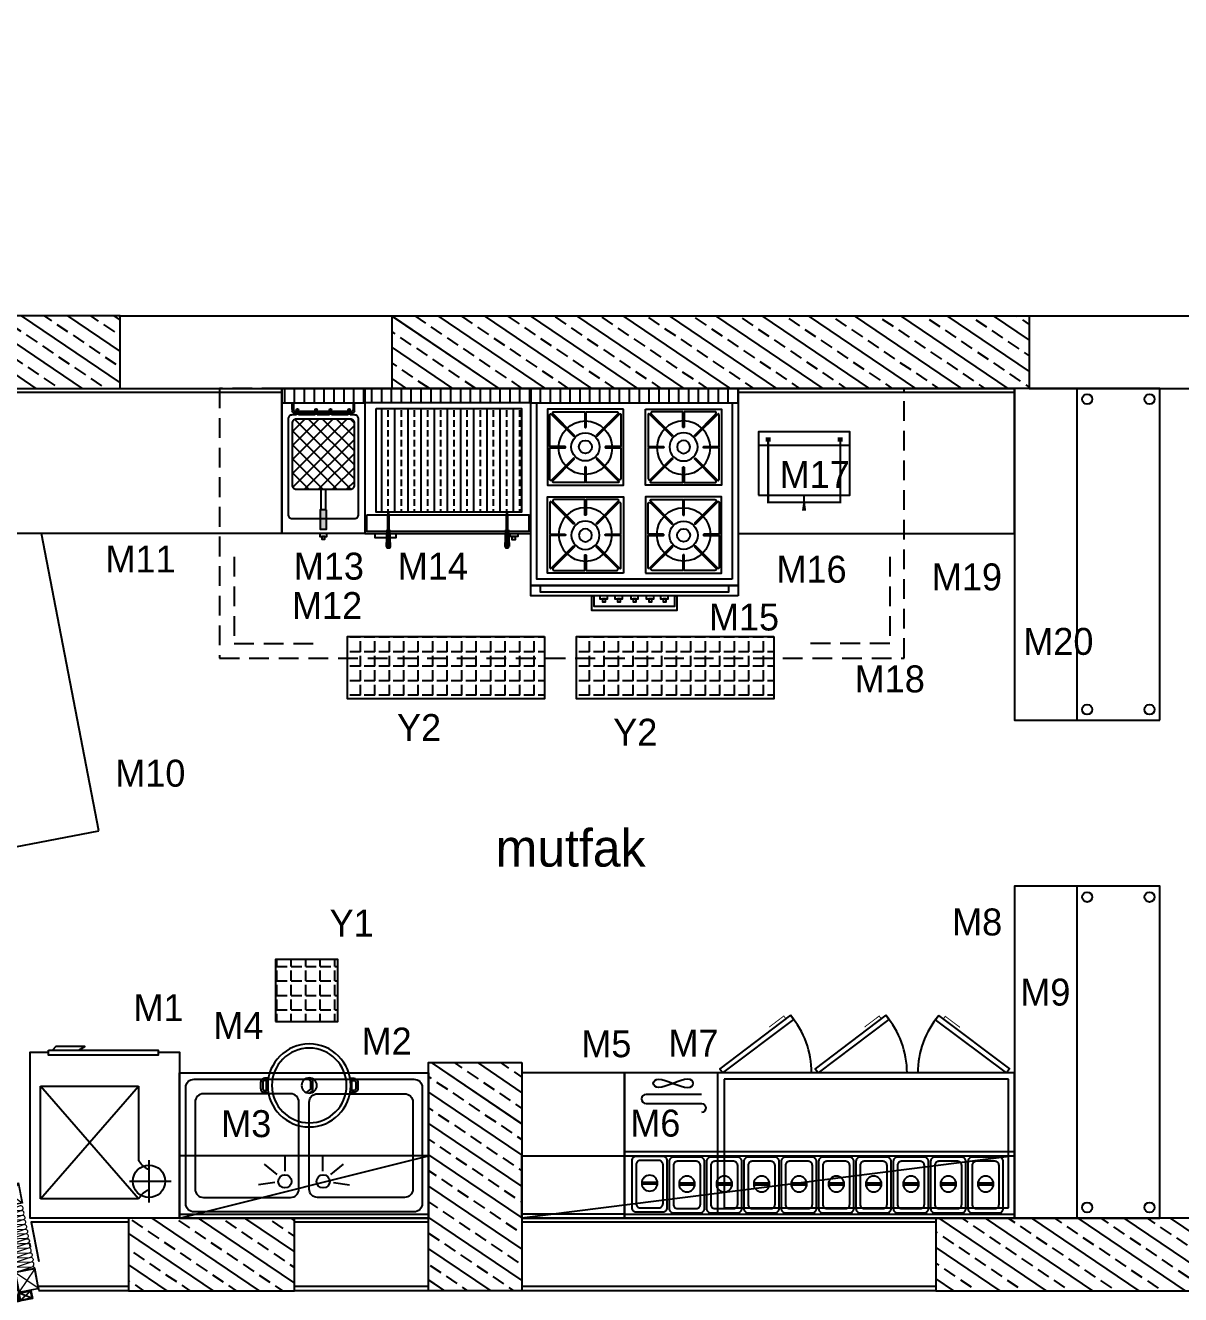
# Model space of a CAD drawing. Header units: centimetres. Extents: x 4942 to 11683, y -41622 to -36787.
# Drawn here: x 5982 to 6538, y -39394 to -38782 of the extents above; entities that cross this region are included whole.
import ezdxf

# ---------------------------------------------------------------- set-up
doc = ezdxf.new("R2010")
doc.units = ezdxf.units.CM
doc.header["$LTSCALE"] = 0.75
doc.header["$MEASUREMENT"] = 0
doc.linetypes.add('Dashed', pattern=[564.444447, 282.222223, -282.222223])
doc.linetypes.add('HIDDENX2', pattern=[19.05, 12.7, -6.35])
for name, color, linetype in [('CIHAZ', 2, 'Continuous'), ('EKİPMAN', 1, 'Continuous'), ('MERMER1', 25, 'Continuous'), ('MERMER2', 29, 'Continuous'), ('NP_B_Cephe_22$0$$0$$0$SY', 3, 'Continuous'), ('S2000-002 Çizgi', 7, 'Continuous'), ('V-0_Elevation_000', 200, 'Continuous'), ('V-0_Hatch_Concrete', 252, 'Continuous'), ('V-2_Column', 160, 'Continuous'), ('V-2_Steel_Structure', 201, 'Continuous'), ('V-2_Wall', 4, 'Continuous'), ('V-4_Plaster', 223, 'Continuous'), ('V-4_Profile_Steel', 82, 'Continuous')]:
    doc.layers.add(name, color=color, linetype=linetype)
doc.layers.add('V-0_Hatch', color=7, linetype='Continuous', true_color=0x330000)
doc.layers.add('ZZ-TASYUNU', color=34, linetype='Continuous', lineweight=5)
doc.styles.add('TAKSİM', font='GOTHIC.TTF', dxfattribs={"height": 20})
pattern_1 = [(325.927958, (24750.571, 43015.336), (7.0029358, 10.3541726), []), (325.927958, (24752.247, 43006.657), (7.0029358, 10.3541726), [6.25, -3.125])]
pattern_2 = [(45, (-12595.12674, 917.19925), (-0.0883883476, 0.0883883476), [])]

# ---------------------------------------------------------------- blocks, each defined once
blk = doc.blocks.new('A$C17750568')
at = {"layer": 'V-0_Hatch', "transparency": 33554554}
h = blk.add_hatch(dxfattribs=at)
h.set_pattern_fill('ANSI31', color=256)
h.set_pattern_definition(pattern_2)
h.paths.add_polyline_path([(13, 40.6), (0, 40.6), (-13, 40.6), (-13, 43.6), (-11, 43.6), (0, 43.6), (13, 43.6)])
at = {"layer": 'V-0_Hatch_Concrete'}
h = blk.add_hatch(dxfattribs=at)
h.set_pattern_fill('ANSI31', color=256)
h.set_pattern_definition(pattern_2)
h.paths.add_polyline_path([(-27, 13.56), (-29, 13.56), (-30, 13.56), (-30, 57.6), (-29, 57.6), (-28.93, 57.53), (-27, 55.6)])
h = blk.add_hatch(dxfattribs=at)
h.set_pattern_fill('ANSI31', color=256)
h.set_pattern_definition(pattern_2)
h.paths.add_polyline_path([(-13, 55.6), (-26.99, 55.6), (-28.93, 57.53), (-29, 57.6), (-29, 58.6), (-11, 58.6), (-11, 57.6)])
h = blk.add_hatch(dxfattribs=at)
h.set_pattern_fill('ANSI31', color=256)
h.set_pattern_definition(pattern_2)
h.paths.add_polyline_path([(-10, 44.6), (-11, 44.6), (-11, 43.6), (-13, 43.6), (-13, 55.6), (-11, 57.6), (-10, 57.6)])
h = blk.add_hatch(dxfattribs=at)
h.set_pattern_fill('ANSI31', color=256)
h.set_pattern_definition(pattern_2)
h.paths.add_polyline_path([(13, 43.6), (11, 43.6), (11, 44.6), (10, 44.6), (10, 57.6), (11, 57.6), (13, 55.6)])
h = blk.add_hatch(dxfattribs=at)
h.set_pattern_fill('ANSI31', color=256)
h.set_pattern_definition(pattern_2)
h.paths.add_polyline_path([(26.99, 55.6), (13, 55.6), (11, 57.6), (11, 58.6), (29, 58.6), (29, 57.6)])
h = blk.add_hatch(dxfattribs=at)
h.set_pattern_fill('ANSI31', color=256)
h.set_pattern_definition(pattern_2)
h.paths.add_polyline_path([(30, 13.56), (26.99, 13.56), (26.99, 55.6), (29, 57.6), (30, 57.6)])
at = {"layer": 'MERMER1', "elevation": -0.05}
for points in [[(-30, 13.56), (-29, 13.56), (-29, 13.56), (-27, 13.56), (-27, 55.6), (-29, 57.6), (-30, 57.6)], [(-11, 57.6), (-13, 55.6), (-26.99, 55.6), (-29, 57.6), (-29, 58.6), (-11, 58.6)], [(-10, 44.6), (-11, 44.6), (-11, 43.6), (-13, 43.6), (-13, 55.6), (-11, 57.6), (-10, 57.6)], [(13, 43.6), (11, 43.6), (11, 44.6), (10, 44.6), (10, 57.6), (11, 57.6), (13, 55.6)], [(26.99, 55.6), (13, 55.6), (11, 57.6), (11, 58.6), (29, 58.6), (29, 57.6)], [(30, 13.56), (26.99, 13.56), (26.99, 55.6), (29, 57.6), (30, 57.6)]]:
    blk.add_lwpolyline(points, close=True, dxfattribs=at)
at = {"layer": 'MERMER2', "elevation": -0.05}
blk.add_lwpolyline([(13, 40.6), (0, 40.6), (-13, 40.6), (-13, 43.6), (-11, 43.6), (0, 43.6), (13, 43.6)], close=True, dxfattribs=at)
at = {"layer": 'NP_B_Cephe_22$0$$0$$0$SY'}
for p, q in [((-30, 7.56, -0.05), (-26.2, 13.36, -0.05)), ((-26.2, 7.76, -0.05), (-29.8, 13.36, -0.05)), ((-26, 13.56, -0.05), (-26, 13.56, -0.05)), ((25.92, 13.56, -0.05), (25.92, 13.56, -0.05)), ((30, 7.56, -0.05), (26.2, 13.36, -0.05)), ((26.2, 7.76, -0.05), (29.8, 13.36, -0.05)), ((-26, 7.56, -0.07), (-26, 7.56, -0.05)), ((25.92, 7.56, -0.07), (25.92, 7.56, -0.05))]:
    blk.add_line(p, q, dxfattribs=at)
at = {"layer": 'NP_B_Cephe_22$0$$0$$0$SY', "elevation": -0.05}
for points in [[(-30, 7.56), (-30, 13.56), (-26, 13.56), (-26, 7.56), (-30, 7.56)], [(30, 7.56), (30, 13.56), (26, 13.56), (26, 7.56), (30, 7.56)]]:
    blk.add_lwpolyline(points, dxfattribs=at)
at = {"layer": 'NP_B_Cephe_22$0$$0$$0$SY', "elevation": -0.12}
for points in [[(-29.8, 7.76), (-29.8, 13.36), (-26.2, 13.36), (-26.2, 7.76)], [(29.8, 7.76), (29.8, 13.36), (26.2, 13.36), (26.2, 7.76)]]:
    blk.add_lwpolyline(points, close=True, dxfattribs=at)
at = {"layer": 'V-0_Elevation_000', "elevation": -0.05}
for points in [[(-20.99, 38.61), (-24.99, 38.61), (-24.99, 49.6), (-20.99, 49.6)], [(20.99, 38.61), (24.99, 38.61), (24.99, 49.6), (20.99, 49.6)], [(-20.99, 17.56), (-24.99, 17.56), (-24.99, 34.61), (-20.99, 34.61)], [(20.99, 17.56), (24.99, 17.56), (24.99, 34.61), (20.99, 34.61)], [(20.99, 13.76), (20.99, 13.56), (-20.99, 13.56), (-20.99, 13.76)]]:
    blk.add_lwpolyline(points, close=True, dxfattribs=at)
for points in [[(-19, 53.6), (-21, 53.6)], [(-19, 49.6), (-21, 49.6)], [(-19, 49.6), (-19, 38.6)], [(-15, 49.6), (-15, 38.6)], [(15, 49.6), (15, 38.6)], [(19, 53.6), (21, 53.6)], [(19, 49.6), (21, 49.6)], [(19, 49.6), (19, 38.6)], [(0, 38.61), (-20.99, 38.61), (-20.99, 34.61), (0, 34.61)], [(0, 38.61), (20.99, 38.61), (20.99, 34.61), (0, 34.61)]]:
    blk.add_lwpolyline(points, dxfattribs=at)
at = {"layer": 'V-2_Steel_Structure', "linetype": 'Continuous', "lineweight": 0}
for p, q in [((-25.67, 3.89, -0.05), (-16.33, 13.22, -0.05)), ((-16.33, 3.89, -0.05), (-25.67, 13.22, -0.05)), ((25.59, 3.89, -0.05), (16.26, 13.22, -0.05)), ((16.26, 3.89, -0.05), (25.59, 13.22, -0.05))]:
    blk.add_line(p, q, dxfattribs=at)
at = {"layer": 'V-2_Steel_Structure', "linetype": 'Continuous', "lineweight": 0, "elevation": -0.05}
for points in [[(-26, 3.56), (-16, 3.56), (-16, 13.56), (-26, 13.56), (-26, 3.56)], [(25.92, 3.56), (15.92, 3.56), (15.92, 13.56), (25.92, 13.56), (25.92, 3.56)]]:
    blk.add_lwpolyline(points, dxfattribs=at)
for points in [[(-25.67, 3.89), (-16.33, 3.89), (-16.33, 13.22), (-25.67, 13.22)], [(25.59, 3.89), (16.26, 3.89), (16.26, 13.22), (25.59, 13.22)]]:
    blk.add_lwpolyline(points, close=True, dxfattribs=at)
at = {"layer": 'V-4_Profile_Steel', "elevation": -0.05}
for points in [[(-20.99, 53.6), (-20.99, 49.6), (-24.99, 49.6), (-24.99, 53.6), (-20.99, 53.6)], [(-15, 53.6), (-15, 49.6), (-19, 49.6), (-19, 53.6), (-15, 53.6)], [(15, 53.6), (15, 49.6), (19, 49.6), (19, 53.6), (15, 53.6)], [(20.99, 53.6), (20.99, 49.6), (24.99, 49.6), (24.99, 53.6), (20.99, 53.6)], [(-20.99, 38.61), (-20.99, 34.61), (-24.99, 34.61), (-24.99, 38.61), (-20.99, 38.61)], [(20.99, 38.61), (20.99, 34.61), (24.99, 34.61), (24.99, 38.61), (20.99, 38.61)], [(-20.99, 17.56), (-20.99, 13.56), (-24.99, 13.56), (-24.99, 17.56), (-20.99, 17.56)], [(20.99, 17.56), (20.99, 13.56), (24.99, 13.56), (24.99, 17.56), (20.99, 17.56)]]:
    blk.add_lwpolyline(points, dxfattribs=at)
for points in [[(-21.19, 53.4), (-21.19, 49.8), (-24.79, 49.8), (-24.79, 53.4)], [(-15.2, 53.4), (-15.2, 49.8), (-18.8, 49.8), (-18.8, 53.4)], [(15.2, 53.4), (15.2, 49.8), (18.8, 49.8), (18.8, 53.4)], [(21.19, 53.4), (21.19, 49.8), (24.79, 49.8), (24.79, 53.4)], [(-21.19, 38.41), (-21.19, 34.81), (-24.79, 34.81), (-24.79, 38.41)], [(21.19, 38.41), (21.19, 34.81), (24.79, 34.81), (24.79, 38.41)], [(-21.19, 17.36), (-21.19, 13.76), (-24.79, 13.76), (-24.79, 17.36)], [(21.19, 17.36), (21.19, 13.76), (24.79, 13.76), (24.79, 17.36)]]:
    blk.add_lwpolyline(points, close=True, dxfattribs=at)
at = {"layer": 'ZZ-TASYUNU', "elevation": -0.05}
for points in [[(2.29, 12.41), (1.1, 4.86), (1.04, 4.49), (0.9, 4.19), (0.63, 3.93), (0.31, 3.76), (-0.05, 3.71), (-0.4, 3.76), (-0.72, 3.93), (-0.97, 4.18), (-1.14, 4.5), (-1.18, 4.86), (-2.28, 12.41), (-2.33, 12.76), (-2.49, 13.08), (-2.75, 13.34), (-3.06, 13.5), (-3.42, 13.56), (-3.77, 13.5), (-4.1, 13.34), (-4.36, 13.07), (-4.51, 12.78), (-4.57, 12.41), (-5.75, 4.86), (-5.8, 4.5), (-5.96, 4.18), (-6.22, 3.93), (-6.53, 3.76), (-6.89, 3.71), (-7.24, 3.76), (-7.57, 3.93), (-7.83, 4.19), (-7.98, 4.49), (-8.04, 4.86), (-9.14, 12.41), (-9.2, 12.78), (-9.35, 13.07), (-9.61, 13.34), (-9.94, 13.5), (-10.29, 13.56), (-10.65, 13.5), (-10.96, 13.34), (-11.22, 13.08), (-11.38, 12.76), (-11.43, 12.41), (-12.61, 4.86), (-12.66, 4.5), (-12.82, 4.17), (-13.07, 3.92), (-13.39, 3.75), (-13.74, 3.7), (-14.1, 3.75), (-14.43, 3.92), (-14.69, 4.18), (-14.84, 4.48), (-14.9, 4.86), (-13.71, 12.41), (-13.65, 12.78), (-13.5, 13.07), (-13.24, 13.34), (-12.92, 13.5), (-12.56, 13.56), (-12.21, 13.5), (-11.89, 13.34), (-11.64, 13.08), (-11.47, 12.76), (-11.43, 12.41), (-10.32, 4.86), (-10.28, 4.5), (-10.11, 4.18), (-9.86, 3.93), (-9.55, 3.76), (-9.19, 3.71), (-8.84, 3.76), (-8.51, 3.93), (-8.25, 4.19), (-8.1, 4.49), (-8.04, 4.86), (-6.86, 12.41), (-6.81, 12.76), (-6.65, 13.08), (-6.39, 13.34), (-6.08, 13.5), (-5.72, 13.56), (-5.37, 13.5), (-5.04, 13.34), (-4.78, 13.07), (-4.63, 12.78), (-4.57, 12.41), (-3.47, 4.86), (-3.41, 4.49), (-3.26, 4.19), (-3, 3.93), (-2.67, 3.76), (-2.31, 3.71), (-1.96, 3.76), (-1.65, 3.93), (-1.39, 4.18), (-1.23, 4.5), (-1.18, 4.86), (0, 12.41), (0.06, 12.78), (0.21, 13.07), (0.47, 13.34), (0.8, 13.5), (1.15, 13.56), (1.51, 13.5), (1.82, 13.34), (2.08, 13.08), (2.24, 12.76), (2.29, 12.41), (3.39, 4.86), (3.33, 4.48), (3.18, 4.18), (2.92, 3.92), (2.59, 3.75), (2.24, 3.7), (1.88, 3.75), (1.57, 3.92), (1.31, 4.17), (1.15, 4.5), (1.1, 4.86), (0, 12.41), (-0.06, 12.78), (-0.21, 13.07), (-0.47, 13.34), (-0.8, 13.5), (-1.15, 13.56), (-1.5, 13.5), (-1.82, 13.34), (-2.07, 13.08), (-2.24, 12.76), (-2.28, 12.41), (-3.47, 4.86), (-3.53, 4.49), (-3.68, 4.19), (-3.94, 3.93), (-4.26, 3.76), (-4.62, 3.71), (-4.97, 3.76), (-5.29, 3.93), (-5.54, 4.18), (-5.71, 4.5), (-5.75, 4.86), (-6.86, 12.41), (-6.9, 12.76), (-7.07, 13.08), (-7.32, 13.34), (-7.64, 13.5), (-7.99, 13.56), (-8.35, 13.5), (-8.67, 13.34), (-8.93, 13.07), (-9.08, 12.78), (-9.14, 12.41), (-10.32, 4.86), (-10.37, 4.5), (-10.53, 4.18), (-10.79, 3.93), (-11.1, 3.76), (-11.46, 3.71), (-11.81, 3.76), (-12.14, 3.93), (-12.4, 4.19), (-12.55, 4.49), (-12.61, 4.86), (-13.71, 12.41), (-13.76, 12.76), (-13.92, 13.08), (-14.18, 13.34), (-14.49, 13.5), (-14.85, 13.56), (-15.2, 13.5), (-15.53, 13.34), (-15.79, 13.07), (-15.94, 12.78), (-16, 12.41)], [(15.92, 11.87), (14.9, 4.86), (14.85, 4.5), (14.69, 4.18), (14.44, 3.93), (14.12, 3.76), (13.77, 3.71), (13.41, 3.76), (13.08, 3.93), (12.82, 4.19), (12.67, 4.49), (12.61, 4.86), (11.43, 12.41), (11.38, 12.76), (11.22, 13.08), (10.97, 13.34), (10.65, 13.5), (10.3, 13.56), (9.94, 13.5), (9.61, 13.34), (9.35, 13.07), (9.2, 12.78), (9.14, 12.41), (8.04, 4.86), (7.98, 4.49), (7.83, 4.19), (7.57, 3.93), (7.24, 3.76), (6.89, 3.71), (6.54, 3.76), (6.22, 3.93), (5.97, 4.18), (5.8, 4.5), (5.76, 4.86), (4.57, 12.41), (4.51, 12.78), (4.36, 13.07), (4.1, 13.34), (3.78, 13.5), (3.42, 13.56), (3.07, 13.5), (2.75, 13.34), (2.5, 13.08), (2.33, 12.76), (2.29, 12.41), (1.18, 4.86), (1.24, 4.48), (1.39, 4.18), (1.66, 3.92), (1.98, 3.75), (2.34, 3.7), (2.69, 3.75), (3.01, 3.92), (3.26, 4.17), (3.42, 4.5), (3.47, 4.86), (4.57, 12.41), (4.63, 12.78), (4.78, 13.07), (5.04, 13.34), (5.37, 13.5), (5.73, 13.56), (6.08, 13.5), (6.4, 13.34), (6.65, 13.08), (6.81, 12.76), (6.86, 12.41), (8.04, 4.86), (8.1, 4.49), (8.25, 4.19), (8.51, 3.93), (8.84, 3.76), (9.19, 3.71), (9.55, 3.76), (9.86, 3.93), (10.12, 4.18), (10.28, 4.5), (10.33, 4.86), (11.43, 12.41), (11.48, 12.76), (11.64, 13.08), (11.89, 13.34), (12.21, 13.5), (12.56, 13.56), (12.92, 13.5), (13.24, 13.34), (13.51, 13.07), (13.65, 12.78), (13.72, 12.41), (14.9, 4.86), (14.94, 4.5), (15.11, 4.18), (15.36, 3.93), (15.68, 3.76), (15.92, 3.72)], [(2.29, 12.41), (3.47, 4.86), (3.53, 4.49), (3.68, 4.19), (3.94, 3.93), (4.27, 3.76), (4.62, 3.71), (4.98, 3.76), (5.29, 3.93), (5.55, 4.18), (5.71, 4.5), (5.76, 4.86), (6.86, 12.41), (6.9, 12.76), (7.07, 13.08), (7.32, 13.34), (7.64, 13.5), (7.99, 13.56), (8.35, 13.5), (8.67, 13.34), (8.94, 13.07), (9.08, 12.78), (9.14, 12.41), (10.33, 4.86), (10.37, 4.5), (10.54, 4.18), (10.79, 3.93), (11.11, 3.76), (11.46, 3.71), (11.82, 3.76), (12.14, 3.93), (12.4, 4.19), (12.55, 4.49), (12.61, 4.86), (13.72, 12.41), (13.78, 12.78), (13.92, 13.07), (14.19, 13.34), (14.51, 13.5), (14.87, 13.56), (15.22, 13.5), (15.54, 13.34), (15.79, 13.08), (15.92, 12.82)]]:
    blk.add_lwpolyline(points, dxfattribs=at)
blk = doc.blocks.new('A$C01E77913')
at = {"layer": 'EKİPMAN'}
for points in [[(2, 26.8), (15, 26.8, -0.414214), (17, 24.8), (17, 2, -0.414214), (15, 0), (2, 0, -0.414214), (0, 2), (0, 24.8, -0.414214)], [(4, 24.8), (13, 24.8, -0.414214), (15, 22.8), (15, 4, -0.414214), (13, 2), (4, 2, -0.414214), (2, 4), (2, 22.8, -0.414214)]]:
    blk.add_lwpolyline(points, format="xyb", close=True, dxfattribs=at)
blk.add_lwpolyline([(4.71, 14.27), (12.21, 14.27), (12.21, 13.52), (4.71, 13.52)], close=True, dxfattribs=at)
blk.add_circle((8.46, 13.87), 3.82, dxfattribs=at)
blk = doc.blocks.new('188-70-M')
at = {"layer": 'EKİPMAN'}
blk.add_line((47.58, -126.01), (47.58, 61.99), dxfattribs=at)
for points in [[(-20.42, -126.01), (49.58, -126.01), (49.58, 61.99), (-20.42, 61.99)], [(17.58, 61.99), (17.58, -126.02), (49.58, -126.02), (49.58, 61.99)], [(-48.08, 25.3), (-22.47, 59.53), (-20.42, 57.99), (-46.03, 23.76)], [(-48.23, -0.07), (-22.46, -34.18), (-20.42, -32.64), (-46.19, 1.48)], [(-48.23, -46.05), (-22.46, -80.16), (-20.42, -78.61), (-46.19, -44.5)], [(-17.39, -109.57), (-17.22, -108.11), (-16.77, -106.41), (-16.12, -104.55), (-15.39, -102.6), (-14.65, -100.65), (-14.01, -98.79), (-13.56, -97.09), (-13.39, -95.63), (-13.56, -94.48), (-14.01, -93.67), (-14.65, -93.18), (-15.39, -93.01), (-16.12, -93.18), (-16.77, -93.67), (-17.22, -94.48), (-17.39, -95.63), (-17.22, -97.09), (-16.77, -98.79), (-16.12, -100.65), (-15.39, -102.6), (-14.65, -104.55), (-14.01, -106.41), (-13.56, -108.11), (-13.39, -109.57), (-13.56, -110.72), (-14.01, -111.53), (-14.65, -112.02), (-15.39, -112.19), (-16.12, -112.02), (-16.77, -111.53), (-17.22, -110.72)]]:
    blk.add_lwpolyline(points, close=True, dxfattribs=at)
at = {"layer": 'EKİPMAN', "linetype": 'Dashed'}
blk.add_lwpolyline([(44.58, -78.01), (44.58, 58.99), (-17.42, 58.99), (-17.42, -78.01)], close=True, dxfattribs=at)
at = {"layer": 'EKİPMAN', "const_width": 0.428}
for points in [[(-46.4, 27.55), (-47.72, 28.54), (-43.49, 34.19), (-42.41, 35.64)], [(-46.54, -2.32), (-47.86, -3.31), (-43.6, -8.95), (-42.51, -10.39)], [(-46.54, -48.29), (-47.86, -49.29), (-43.6, -54.92), (-42.51, -56.37)]]:
    blk.add_lwpolyline(points, dxfattribs=at)
at = {"layer": 'EKİPMAN'}
blk.add_lwpolyline([(47.58, -81.01), (-20.42, -81.01)], dxfattribs=at)
for points in [[(-10.08, -89.01), (-10.08, -115.68, 1), (-5.74, -115.68)], [(-5.74, -115.68), (-5.74, -89.01, -1), (-1.39, -89.01)]]:
    blk.add_lwpolyline(points, format="xyb", dxfattribs=at)
for centre, start, end in [((-20.42, 57.99), 229.75503, 270), ((-20.42, -32.64), 90, 130.50921), ((-20.42, -78.61), 90, 130.50921)]:
    blk.add_arc(centre, 42.75, start, end, dxfattribs=at)
at = {"layer": 'EKİPMAN', "xscale": -1, "rotation": 90}
for p in [(46.98, 56.48), (46.98, 38.48), (46.98, 20.48), (46.98, 2.48), (46.98, -15.52), (46.98, -33.52), (46.98, -51.52), (46.98, -69.52), (46.98, -87.52), (46.59, -105.52)]:
    blk.add_blockref('A$C01E77913', p, dxfattribs=at)
blk = doc.blocks.new('A$C67BA2794')
at = {"layer": 'EKİPMAN'}
blk.add_lwpolyline([(0, 7.57), (44, 7.57), (44, 38.03), (0, 38.03)], close=True, dxfattribs=at)
blk.add_lwpolyline([(44, 31.48), (0, 31.48)], dxfattribs=at)
for points, const_width in [([(3.46, 34.35), (5.8, 34.35)], 2), ([(4.63, 34.03), (4.63, 4.11), (22, 4.11)], 1), ([(39.37, 34.03), (39.37, 4.11), (22, 4.11)], 1), ([(40.54, 34.35), (38.2, 34.35)], 2)]:
    blk.add_lwpolyline(points, dxfattribs=dict(at, const_width=const_width))
blk.add_lwpolyline([(21.94, 7.48, 1, 1, 0), (21.94, 3.72, 1, 2, 0), (21.94, 0, 2, 2, 0)], format="xyseb", dxfattribs=at)
blk = doc.blocks.new('A$C4D4133D8')
at = {"layer": 'EKİPMAN'}
blk.add_lwpolyline([(30.57, 30.57), (0, 30.57), (0, 0), (30.57, 0), (30.57, 30.57)], dxfattribs=at)
blk.add_lwpolyline([(15.02, 29.52), (15.02, 23.44, 0.414214), (15.23, 23.23), (15.34, 23.23, 0.414214), (15.55, 23.44), (15.55, 29.52), (27.88, 29.52, -0.668179), (28.26, 28.63), (19.76, 20.13, 0.810443), (20.19, 19.82), (28.98, 28.61, -0.668179), (29.52, 28.39), (29.52, 15.55), (23.44, 15.55, 0.414214), (23.23, 15.34), (23.23, 15.23, 0.414214), (23.44, 15.02), (29.52, 15.02), (29.52, 2.68, -0.668179), (28.63, 2.31), (20.13, 10.81, 0.810443), (19.82, 10.38), (28.61, 1.59, -0.668179), (28.39, 1.05), (15.55, 1.05), (15.55, 7.13, 0.414214), (15.34, 7.34), (15.23, 7.34, 0.414214), (15.02, 7.13), (15.02, 1.05), (2.68, 1.05, -0.668179), (2.31, 1.94), (10.81, 10.43, 0.810443), (10.38, 10.75), (1.59, 1.96, -0.668179), (1.05, 2.18), (1.05, 15.02), (7.13, 15.02, 0.414214), (7.34, 15.23), (7.34, 15.34, 0.414214), (7.13, 15.55), (1.05, 15.55), (1.05, 28.39, -0.668179), (1.59, 28.61), (10.38, 19.82, 0.810443), (10.81, 20.13), (2.31, 28.63, -0.668179), (2.68, 29.52)], format="xyb", close=True, dxfattribs=at)
for centre, radius in [((15.28, 15.06), 10.75), ((15.28, 15.4), 5.66), ((15.28, 15.4), 2.6)]:
    blk.add_circle(centre, radius, dxfattribs=at)
blk = doc.blocks.new('A$C2D3231F2')
at = {"layer": 'EKİPMAN'}
h = blk.add_hatch(dxfattribs=at)
h.set_pattern_fill('ANSI31', color=256, scale=1.5, angle=45, style=0)
h.set_pattern_definition([(90, (-2348.432, -5716.0087), (-4.7625, 9e-16), [])])
h.paths.add_polyline_path([(0, 107), (0, 100), (100, 100), (100, 107)])
for points in [[(0, 12), (100, 12), (100, 107), (0, 107)], [(100, 100), (0, 100), (0, 107), (100, 107)], [(3, 15), (97, 15), (97, 100), (3, 100)], [(0, 7), (100, 7), (100, 12), (0, 12)], [(4.49, 12), (95.51, 12), (95.51, 9), (4.49, 9)], [(33.82, 7), (37.46, 7), (37.46, 5.54), (33.82, 5.54)], [(40.67, 7), (44.31, 7), (44.31, 5.54), (40.67, 5.54)], [(48.18, 7), (51.82, 7), (51.82, 5.54), (48.18, 5.54)], [(55.82, 7), (59.46, 7), (59.46, 5.54), (55.82, 5.54)], [(63, 7), (66.64, 7), (66.64, 5.54), (63, 5.54)], [(34.79, 5.54), (36.24, 5.54), (36.24, 4.08), (34.79, 4.08)], [(41.64, 5.54), (43.09, 5.54), (43.09, 4.08), (41.64, 4.08)], [(49.14, 5.54), (50.6, 5.54), (50.6, 4.08), (49.14, 4.08)], [(56.78, 5.54), (58.24, 5.54), (58.24, 4.08), (56.78, 4.08)], [(63.96, 5.54), (65.42, 5.54), (65.42, 4.08), (63.96, 4.08)]]:
    blk.add_lwpolyline(points, close=True, dxfattribs=at)
blk.add_lwpolyline([(29.61, 7), (29.61, 0), (70.63, 0), (70.63, 7), (69.63, 7), (69.63, 2), (30.61, 2), (30.61, 7), (29.61, 7)], dxfattribs=at)
for p, xscale, yscale, zscale in [((8, 60.32), 1.199999999999988, 1.199999999999988, 1.199999999999988), ((92, 60.32), -1.199999999999988, 1.199999999999818, 1.199999999999999)]:
    blk.add_blockref('A$C4D4133D8', p, dxfattribs=dict(at, xscale=xscale, yscale=yscale, zscale=zscale))
at = {"layer": 'EKİPMAN', "rotation": 180}
for p, xscale, yscale, zscale in [((8, 54.68), -1.199999999999988, 1.199999999999818, 1.199999999999999), ((92, 54.68), 1.199999999999988, 1.199999999999988, 1.199999999999988)]:
    blk.add_blockref('A$C4D4133D8', p, dxfattribs=dict(at, xscale=xscale, yscale=yscale, zscale=zscale))
blk = doc.blocks.new('A$C3D043C48')
at = {"layer": 'EKİPMAN'}
h = blk.add_hatch(dxfattribs=at)
h.set_pattern_fill('ANSI31', color=256, scale=1.5, angle=45, style=0)
h.set_pattern_definition([(90, (-3458.603, -4993.7387), (-4.7625, 9e-16), [])])
h.paths.add_polyline_path([(0, 72.62), (0, 65.62), (40, 65.62), (40, 72.62)])
h = blk.add_hatch(color=256, dxfattribs=at)
h.paths.add_polyline_path([(35, 61.8), (35, 62.44), (35, 65.62), (34.36, 65.62), (34.36, 62.44, -0.414214), (33.36, 61.44), (33, 61.44), (33, 60.8), (34, 60.8, 0.414214)])
h.paths.add_polyline_path([(32, 61.44), (24, 61.44), (24, 60.8), (32, 60.8)])
h.paths.add_polyline_path([(23, 61.44), (17, 61.44), (17, 60.8), (23, 60.8)])
h.paths.add_polyline_path([(16, 61.44), (8, 61.44), (8, 60.8), (16, 60.8)])
h.paths.add_polyline_path([(5.64, 62.44), (5.64, 65.62), (5, 65.62), (5, 61.8, 0.414214), (6, 60.8), (6.64, 60.8), (7, 60.8), (7, 61.44), (6.64, 61.44, -0.414214)])
h = blk.add_hatch(dxfattribs=at)
h.set_pattern_fill('ANSI37', color=256, scale=1.5, style=0)
h.set_pattern_definition([(45, (-3527.4763, -4981.5224), (-3.367596, 3.367596), []), (135, (-3527.4763, -4981.5224), (-3.367596, -3.367596), [])])
h.paths.add_polyline_path([(35, 55.84, 0.414214), (33, 57.84), (7, 57.84, 0.414214), (5, 55.84), (5, 26.01, 0.414214), (7, 24.01), (33, 24.01, 0.414214), (35, 26.01)])
blk.add_hatch(color=256, dxfattribs=at).paths.add_polyline_path([(18.49, 14.01), (21.51, 14.01), (21.51, 4.84), (18.49, 4.84)])
for p, q in [((5, 65.62), (5.64, 65.62)), ((5, 61.8), (5, 65.62)), ((5.64, 65.62), (5.64, 62.44)), ((6.64, 61.44), (7, 61.44)), ((7, 59.84), (7, 62.32)), ((8, 59.84), (8, 62.32)), ((8, 61.44), (16, 61.44)), ((16, 59.84), (16, 62.32)), ((17, 59.84), (17, 62.32)), ((17, 61.44), (23, 61.44)), ((23, 59.84), (23, 62.32)), ((24, 59.84), (24, 62.32)), ((24, 61.44), (32, 61.44)), ((32, 59.84), (32, 62.32)), ((33, 59.84), (33, 62.32)), ((33, 61.44), (33.36, 61.44)), ((35, 65.62), (34.36, 65.62)), ((34.36, 65.62), (34.36, 62.44)), ((35, 62.44), (35, 65.62)), ((35, 62.44), (35, 61.8)), ((6.64, 60.8), (6, 60.8)), ((7, 60.8), (6.64, 60.8)), ((16, 60.8), (8, 60.8)), ((23, 60.8), (17, 60.8)), ((32, 60.8), (24, 60.8)), ((34, 60.8), (33, 60.8))]:
    blk.add_line(p, q, dxfattribs=at)
for points in [[(0, 2.62), (40, 2.62), (40, 72.62), (0, 72.62)], [(0, 72.62), (40, 72.62), (40, 65.62), (0, 65.62)], [(19, 24.01), (19, 14.01), (21, 14.01), (21, 24.01)], [(18.49, 14.01), (21.51, 14.01), (21.51, 4.84), (18.49, 4.84)], [(18.36, 2.62), (21.64, 2.62), (21.64, 1.31), (18.36, 1.31)], [(19.34, 1.31), (20.66, 1.31), (20.66, 0), (19.34, 0)]]:
    blk.add_lwpolyline(points, close=True, dxfattribs=at)
for points in [[(29, 9.84), (5, 9.84, -0.414214), (3, 11.84), (3, 57.84, -0.414214), (5, 59.84), (7, 59.84)], [(33, 59.84), (35, 59.84, -0.414214), (37, 57.84), (37, 11.84, -0.414214), (35, 9.84), (29, 9.84)]]:
    blk.add_lwpolyline(points, format="xyb", dxfattribs=at)
blk.add_lwpolyline([(7, 57.84), (33, 57.84, -0.414214), (35, 55.84), (35, 26.01, -0.414214), (33, 24.01), (7, 24.01, -0.414214), (5, 26.01), (5, 55.84, -0.414214)], format="xyb", close=True, dxfattribs=at)
for points in [[(8, 59.84), (16, 59.84)], [(17, 59.84), (23, 59.84)], [(24, 59.84), (32, 59.84)]]:
    blk.add_lwpolyline(points, dxfattribs=at)
for centre, radius, start, end in [((6, 61.8), 1, 180, 270), ((6.64, 62.44), 1, 180, 270), ((7.5, 62.32), 0.5, 0, 180), ((16.5, 62.32), 0.5, 0, 180), ((23.5, 62.32), 0.5, 0, 180), ((32.5, 62.32), 0.5, 0, 180), ((33.36, 62.44), 1, 270, 0), ((34, 61.8), 1, 270, 0)]:
    blk.add_arc(centre, radius, start, end, dxfattribs=at)
blk = doc.blocks.new('A$C3E822EE1')
at = {"layer": 'EKİPMAN'}
h = blk.add_hatch(dxfattribs=at)
h.set_pattern_fill('ANSI32', color=256, angle=180, style=0)
h.set_pattern_definition([(315, (-4249.49996, 7833.96362), (-0.265165043, -0.265165043), []), (315, (-4249.3232, 7833.96362), (-0.265165043, -0.265165043), [])])
h.paths.add_polyline_path([(12.1, 69), (10.72, 69), (10.69, 70), (12.14, 70)])
h.paths.add_polyline_path([(12.07, 68.17), (11.76, 68.17), (11.76, 62.37), (11.68, 61), (11.15, 61), (11.07, 62.37), (11.07, 68.17), (10.75, 68.17), (10.72, 69), (12.1, 69)])
h.paths.add_polyline_path([(12.2, 72), (10.62, 72), (10.48, 76.14, -0.437405), (11.18, 76.9), (11.64, 76.9, -0.437405), (12.35, 76.14)])
h.paths.add_polyline_path([(12.14, 70), (10.69, 70), (10.62, 72), (12.2, 72)])
h.paths.add_polyline_path([(11.6, 59.71), (11.23, 59.71), (11.15, 61), (11.68, 61)])
h = blk.add_hatch(dxfattribs=at)
h.set_pattern_fill('ANSI32', color=256, angle=180, style=0)
h.set_pattern_definition([(225, (4329.50004, 7833.96362), (0.265165043, -0.265165043), []), (225, (4329.32326, 7833.96362), (0.265165043, -0.265165043), [])])
h.paths.add_polyline_path([(67.9, 69), (69.28, 69), (69.31, 70), (67.86, 70)])
h.paths.add_polyline_path([(67.93, 68.17), (68.24, 68.17), (68.24, 62.37), (68.32, 61), (68.85, 61), (68.93, 62.37), (68.93, 68.17), (69.25, 68.17), (69.28, 69), (67.9, 69)])
h.paths.add_polyline_path([(67.8, 72), (69.38, 72), (69.52, 76.14, 0.437405), (68.82, 76.9), (68.36, 76.9, 0.437405), (67.65, 76.14)])
h.paths.add_polyline_path([(67.86, 70), (69.31, 70), (69.38, 72), (67.8, 72)])
h.paths.add_polyline_path([(68.4, 59.71), (68.77, 59.71), (68.85, 61), (68.32, 61)])
h = blk.add_hatch(dxfattribs=at)
h.set_pattern_fill('ANSI33', color=256, angle=225, style=0)
h.set_pattern_definition([(270, (3371.733, 5045.6104), (6.35, -2e-15), []), (270, (3368.558, 5042.4354), (6.35, -2e-15), [3.175, -1.5875])])
h.paths.add_polyline_path([(74.47, 9.71), (74.47, 59.71), (4.47, 59.71), (4.47, 9.71)])
h = blk.add_hatch(dxfattribs=at)
h.set_pattern_fill('ANSI31', color=256, scale=1.5, angle=225, style=0)
h.set_pattern_definition([(270, (3371.7327, 5050.6104), (4.7625, -1e-15), [])])
h.paths.add_polyline_path([(0, 7), (0, 0), (80, 0), (80, 7)])
for p, q in [((10.48, 76.14), (10.75, 68.17)), ((10.75, 68.17), (10.48, 76.14)), ((11.64, 76.9), (11.18, 76.9)), ((11.18, 76.9), (11.64, 76.9)), ((12.35, 76.14), (12.07, 68.17)), ((67.65, 76.14), (67.93, 68.17)), ((68.36, 76.9), (68.82, 76.9)), ((68.82, 76.9), (68.36, 76.9)), ((69.52, 76.14), (69.25, 68.17)), ((69.25, 68.17), (69.52, 76.14)), ((10.75, 68.17), (11.07, 68.17)), ((11.07, 68.17), (10.75, 68.17)), ((11.07, 68.17), (11.07, 62.37)), ((11.76, 68.17), (11.76, 62.37)), ((12.07, 68.17), (11.76, 68.17)), ((67.93, 68.17), (68.24, 68.17)), ((68.24, 68.17), (68.24, 62.37)), ((68.93, 68.17), (68.93, 62.37)), ((69.25, 68.17), (68.93, 68.17)), ((68.93, 68.17), (69.25, 68.17)), ((11.07, 62.37), (11.23, 59.71)), ((11.76, 62.37), (11.6, 59.71)), ((68.24, 62.37), (68.4, 59.71)), ((68.93, 62.37), (68.77, 59.71)), ((11.23, 59.71), (11.6, 59.71)), ((11.6, 59.71), (11.23, 59.71)), ((68.77, 59.71), (68.4, 59.71)), ((68.4, 59.71), (68.77, 59.71))]:
    blk.add_line(p, q, dxfattribs=at)
for points in [[(80, 70), (0, 70), (0, 0), (80, 0)], [(79, 61), (1, 61), (1, 69), (79, 69)], [(9.94, 70), (6.3, 70), (6.3, 71.46), (9.94, 71.46)], [(8.98, 71.46), (7.52, 71.46), (7.52, 72.92), (8.98, 72.92)], [(75, 70), (65, 70), (65, 72), (75, 72)], [(74.47, 9.71), (4.47, 9.71), (4.47, 59.71), (74.47, 59.71)], [(80, 0), (0, 0), (0, 7), (80, 7)]]:
    blk.add_lwpolyline(points, close=True, dxfattribs=at)
for centre, start, end in [((11.18, 76.19), 90, 184.49917), ((11.18, 76.19), 90, 184.49917), ((11.64, 76.19), 355.50083, 90), ((68.36, 76.19), 90, 184.49917), ((68.82, 76.19), 355.50083, 90), ((68.82, 76.19), 355.50083, 90)]:
    blk.add_arc(centre, 0.706, start, end, dxfattribs=at)
blk = doc.blocks.new('A$C32DC0840')
at = {"layer": 'EKİPMAN'}
for p, q in [((45.84, 52.76), (38.03, 53.87)), ((47.07, 48.95), (40.97, 43.94)), ((72.93, 48.95), (79.03, 43.94)), ((74.16, 52.76), (81.97, 53.87)), ((50.98, 47.29), (50.98, 39.4)), ((69.02, 47.29), (69.02, 39.4))]:
    blk.add_line(p, q, dxfattribs=at)
for points in [[(120, 0), (0, 0), (0, 70), (120, 70)], [(120, 68), (0, 68), (0, 70), (120, 70)]]:
    blk.add_lwpolyline(points, close=True, dxfattribs=at)
for points in [[(113, 3), (7, 3, -0.414214), (3, 7), (3, 63, -0.414214), (7, 67), (113, 67, -0.414214), (117, 63), (117, 7, -0.414214)], [(53.5, 10), (11.5, 10, -0.414214), (7.5, 14), (7.5, 56, -0.414214), (11.5, 60), (53.5, 60, -0.414214), (57.5, 56), (57.5, 14, -0.414214)], [(66.5, 10), (108.5, 10, 0.414214), (112.5, 14), (112.5, 56, 0.414214), (108.5, 60), (66.5, 60, 0.414214), (62.5, 56), (62.5, 14, 0.414214)]]:
    blk.add_lwpolyline(points, format="xyb", close=True, dxfattribs=at)
for centre in [(50.79, 52.26), (69.21, 52.26)]:
    blk.add_circle(centre, 3.19, dxfattribs=at)
blk = doc.blocks.new('A$C734D7A9C')
at = {"layer": 'CIHAZ', "color": 1}
for p, q in [((14.73, 75.33), (14.73, 54.78)), ((24.09, 65.06), (3.98, 65.06))]:
    blk.add_line(p, q, dxfattribs=at)
at = {"layer": 'CIHAZ', "color": 5, "linetype": 'Dashed'}
for p, q in [((67.01, 73.52), (19.82, 19.15)), ((19.82, 73.52), (67.01, 19.15))]:
    blk.add_line(p, q, dxfattribs=at)
at = {"layer": 'CIHAZ', "color": 5}
for points in [[(63.2, 1.82), (10.36, 1.82), (10.36, 4.32), (63.2, 4.32)], [(61.2, 1.82), (48.6, 1.82), (45.6, 0), (59.6, 0)]]:
    blk.add_lwpolyline(points, close=True, dxfattribs=at)
at = {"layer": 'CIHAZ', "color": 1}
blk.add_circle((14.73, 65.06), 7.76, dxfattribs=at)
at = {"layer": 'S2000-002 Çizgi', "linetype": 'Dashed'}
for p, q in [((19.82, 73.52), (67.01, 73.52)), ((67.01, 73.52), (67.01, 19.15)), ((19.82, 19.15), (19.82, 54.92)), ((67.01, 19.15), (19.82, 19.15))]:
    blk.add_line(p, q, dxfattribs=at)
at = {"layer": 'S2000-002 Çizgi'}
blk.add_lwpolyline([(10.36, 2.81), (0, 2.81), (0, 82.81), (72, 82.81), (72, 2.81), (63.2, 2.81)], dxfattribs=at)
at = {"layer": 'S2000-002 Çizgi', "linetype": 'Dashed'}
for centre, radius, start, end in [((11.6, 78.09), 9.4, 291.20794, 330.95663), ((11, 49.89), 10.16, 29.6907, 66.77515)]:
    blk.add_arc(centre, radius, start, end, dxfattribs=at)
blk = doc.blocks.new('A$C53E03B34')
at = {"layer": 'EKİPMAN'}
for points in [[(3.74, 16.55), (2, 16.55, -0.414214), (0, 18.55), (0, 21.45, -0.414214), (2, 23.45), (3.74, 23.45)], [(43.14, 16.55), (44.87, 16.55, 0.414214), (46.87, 18.55), (46.87, 21.45, 0.414214), (44.87, 23.45), (43.14, 23.45)]]:
    blk.add_lwpolyline(points, format="xyb", dxfattribs=at)
for points in [[(2.83, 17.55), (2, 17.55, -0.414214), (1, 18.55), (1, 21.45, -0.414214), (2, 22.45), (2.83, 22.45)], [(44.05, 17.55), (44.87, 17.55, 0.414214), (45.87, 18.55), (45.87, 21.45, 0.414214), (44.87, 22.45), (44.05, 22.45)]]:
    blk.add_lwpolyline(points, format="xyb", close=True, dxfattribs=at)
for points in [[(22.08, 23.4), (24.16, 21.79), (24.16, 18.12), (22.75, 16.4)], [(23.49, 23.65), (25.16, 22.26), (25.16, 17.69), (23.76, 16.35)]]:
    blk.add_lwpolyline(points, dxfattribs=at)
for radius in [20, 18, 3.66]:
    blk.add_circle((23.44, 20), radius, dxfattribs=at)

msp = doc.modelspace()

# ---------------------------------------------------------------- hatches: boundary and pattern name
at = {"layer": 'EKİPMAN'}
h = msp.add_hatch(dxfattribs=at)
h.set_pattern_fill('ANGLE', color=256, angle=450)
h.set_pattern_definition([(90, (11765.919, -41402.729), (-6.985, -1e-14), [5.08, -1.905]), (180, (11765.919, -41402.729), (1e-14, -6.985), [5.08, -1.905])])
h.paths.add_polyline_path([(6136.77, -39106.43), (6136.77, -39076.43), (6231.77, -39076.43), (6231.77, -39106.43)])
h = msp.add_hatch(dxfattribs=at)
h.set_pattern_fill('ANGLE', color=256, angle=450)
h.set_pattern_definition([(90, (11876.385, -41402.729), (-6.985, -1e-14), [5.08, -1.905]), (180, (11876.385, -41402.729), (1e-14, -6.985), [5.08, -1.905])])
h.paths.add_polyline_path([(6247.24, -39106.43), (6247.24, -39076.43), (6342.24, -39076.43), (6342.24, -39106.43)])
at = {"layer": 'EKİPMAN', "linetype": 'ByBlock'}
h = msp.add_hatch(dxfattribs=at)
h.set_pattern_fill('ANGLE', color=1)
h.set_pattern_definition([(0, (-2055.771, -41973.515), (0, 6.985), [5.08, -1.905]), (90, (-2055.771, -41973.515), (-6.985, 4e-16), [5.08, -1.905])])
h.paths.add_polyline_path([(6132.08, -39232.03), (6102.08, -39232.03), (6102.08, -39262.03), (6132.08, -39262.03)])
at = {"layer": 'V-0_Hatch_Concrete'}
h = msp.add_hatch(dxfattribs=at)
h.set_pattern_fill('ANSI33', color=256, scale=50, angle=-79.07204)
h.set_pattern_definition(pattern_1)
h.paths.add_polyline_path([(7195.34, -38781.76), (6895.34, -38781.76), (6895.34, -39356.76), (6420.34, -39356.76), (6420.34, -39391.76), (7195.34, -39391.76), (7195.34, -39356.76), (6940.34, -39356.76), (6940.34, -38816.76), (7195.34, -38816.76)])
h = msp.add_hatch(dxfattribs=at)
h.set_pattern_fill('ANSI33', color=256, scale=50, angle=-79.07204)
h.set_pattern_definition(pattern_1)
h.paths.add_polyline_path([(7195.35, -38781.76), (6895.35, -38781.76), (6895.35, -39356.76), (6420.35, -39356.76), (6420.35, -39391.76), (7195.35, -39391.76), (7195.35, -39356.76), (6940.35, -39356.76), (6940.35, -38816.76), (7195.35, -38816.76)])
h = msp.add_hatch(dxfattribs=at)
h.set_pattern_fill('ANSI33', color=256, scale=50, angle=-79.07204)
h.set_pattern_definition(pattern_1)
h.paths.add_polyline_path([(5947.27, -38956.76), (6027.27, -38956.76), (6027.27, -38921.76), (5947.27, -38921.76)])
h = msp.add_hatch(dxfattribs=at)
h.set_pattern_fill('ANSI33', color=256, scale=50, angle=-79.07204)
h.set_pattern_definition(pattern_1)
h.paths.add_polyline_path([(6158.34, -38921.76), (6465.34, -38921.76), (6465.34, -38956.76), (6158.34, -38956.76)])
h = msp.add_hatch(dxfattribs=at)
h.set_pattern_fill('ANSI33', color=256, scale=50, angle=-79.07204)
h.set_pattern_definition(pattern_1)
h.paths.add_polyline_path([(6158.35, -38921.76), (6465.35, -38921.76), (6465.35, -38956.76), (6158.35, -38956.76)])
h = msp.add_hatch(dxfattribs=at)
h.set_pattern_fill('ANSI33', color=256, scale=50, angle=-79.07204)
h.set_pattern_definition(pattern_1)
h.paths.add_polyline_path([(6220.84, -39281.76), (6220.84, -39391.76), (6175.84, -39391.76), (6175.84, -39281.76)])
h = msp.add_hatch(dxfattribs=at)
h.set_pattern_fill('ANSI33', color=256, scale=50, angle=-79.07204)
h.set_pattern_definition(pattern_1)
h.paths.add_polyline_path([(6220.85, -39281.76), (6220.85, -39391.76), (6175.85, -39391.76), (6175.85, -39281.76)])
h = msp.add_hatch(dxfattribs=at)
h.set_pattern_fill('ANSI33', color=256, scale=50, angle=-79.07204)
h.set_pattern_definition(pattern_1)
h.paths.add_polyline_path([(6031.26, -39391.76), (6111.26, -39391.76), (6111.26, -39356.76), (6031.26, -39356.76)])

# ---------------------------------------------------------------- linework, layer by layer
at = {"layer": 'EKİPMAN', "color": 1, "linetype": 'ByBlock'}
for p, q in [((6055.85, -39356.76), (6175.85, -39326.76)), ((6458.39, -39326.76), (6220.84, -39356.76))]:
    msp.add_line(p, q, dxfattribs=at)
at = {"layer": 'EKİPMAN'}
for points in [[(6105.14, -39026.76), (5917.97, -39026.76), (5904.31, -38956.76), (6105.14, -38956.76)], [(6105.14, -38958.76), (5904.31, -38958.76), (5904.31, -38956.76), (6105.14, -38956.76)], [(6325.14, -39026.76), (6458.39, -39026.76), (6458.39, -38956.76), (6325.14, -38956.76)], [(6458.39, -38958.76), (6325.14, -38958.76), (6325.14, -38956.76), (6458.39, -38956.76)], [(6528.39, -39116.76), (6528.39, -38956.76), (6458.39, -38956.76), (6458.39, -39116.76)], [(6528.39, -39116.76), (6528.39, -38956.76), (6488.39, -38956.76), (6488.37, -39116.76)], [(6231.77, -39076.43), (6231.77, -39106.43), (6136.77, -39106.43), (6136.77, -39076.43)], [(6342.24, -39076.43), (6342.24, -39106.43), (6247.24, -39106.43), (6247.24, -39076.43)], [(6528.39, -39356.76), (6528.39, -39196.76), (6458.39, -39196.76), (6458.39, -39356.76)], [(6528.39, -39356.76), (6528.39, -39196.76), (6488.39, -39196.76), (6488.37, -39356.76)]]:
    msp.add_lwpolyline(points, close=True, dxfattribs=at)
at = {"layer": 'EKİPMAN', "linetype": 'HIDDENX2'}
msp.add_lwpolyline([(6075.14, -39086.76), (6405.14, -39086.76), (6405.14, -38956.76), (6075.14, -38956.76)], close=True, dxfattribs=at)
at = {"layer": 'EKİPMAN', "color": 1, "linetype": 'ByBlock'}
for points in [[(6016.91, -39169.99), (5989.26, -39026.76), (5917.97, -39026.76), (5948.18, -39183.26)], [(6102.08, -39262.03), (6132.08, -39262.03), (6132.08, -39232.03), (6102.08, -39232.03)], [(6270.39, -39286.76), (6220.84, -39286.76), (6220.84, -39356.76), (6270.39, -39356.76)], [(6175.85, -39326.76), (6055.85, -39326.76), (6055.85, -39356.76), (6175.85, -39356.76)], [(6458.39, -39356.76), (6220.84, -39356.76), (6220.84, -39326.76), (6458.39, -39326.76)], [(6270.39, -39354.76), (6220.84, -39354.76), (6220.84, -39356.76), (6270.39, -39356.76)]]:
    msp.add_lwpolyline(points, close=True, dxfattribs=at)
at = {"layer": 'EKİPMAN', "linetype": 'HIDDENX2'}
for points in [[(6082.14, -39037.9), (6082.14, -39079.76), (6123.99, -39079.76)], [(6398.14, -39037.9), (6398.14, -39079.76), (6356.28, -39079.76)]]:
    msp.add_lwpolyline(points, dxfattribs=at)
at = {"layer": 'EKİPMAN'}
for centre in [(6493.36, -38961.94), (6523.41, -38961.94), (6493.35, -39111.58), (6523.4, -39111.58), (6493.36, -39201.94), (6523.41, -39201.94), (6493.35, -39351.58), (6523.4, -39351.58)]:
    msp.add_circle(centre, 2.41, dxfattribs=at)
at = {"layer": 'V-2_Column'}
for p, q in [((6027.27, -38921.76), (6158.35, -38921.76)), ((6465.35, -38921.76), (6548.39, -38921.76)), ((6027.27, -38956.76), (6158.34, -38956.76)), ((6465.35, -38956.76), (6548.39, -38956.76))]:
    msp.add_line(p, q, dxfattribs=at)
for points in [[(7195.34, -38781.76), (6895.34, -38781.76), (6895.34, -39356.76), (6420.34, -39356.76), (6420.34, -39391.76), (7195.34, -39391.76), (7195.34, -39356.76), (6940.34, -39356.76), (6940.34, -38816.76), (7195.34, -38816.76)], [(7195.35, -38781.76), (6895.35, -38781.76), (6895.35, -39356.76), (6420.35, -39356.76), (6420.35, -39391.76), (7195.35, -39391.76), (7195.35, -39356.76), (6940.35, -39356.76), (6940.35, -38816.76), (7195.35, -38816.76)], [(5947.27, -38956.76), (6027.27, -38956.76), (6027.27, -38921.76), (5947.27, -38921.76)], [(6158.34, -38921.76), (6465.34, -38921.76), (6465.34, -38956.76), (6158.34, -38956.76)], [(6158.35, -38921.76), (6465.35, -38921.76), (6465.35, -38956.76), (6158.35, -38956.76)], [(6220.84, -39281.76), (6220.84, -39391.76), (6175.84, -39391.76), (6175.84, -39281.76)], [(6220.85, -39281.76), (6220.85, -39391.76), (6175.85, -39391.76), (6175.85, -39281.76)], [(6031.26, -39391.76), (6111.26, -39391.76), (6111.26, -39356.76), (6031.26, -39356.76)]]:
    msp.add_lwpolyline(points, close=True, dxfattribs=at)
at = {"layer": 'V-2_Wall'}
for p, q in [((6176.07, -39358.73), (6111.47, -39358.72)), ((6420.56, -39358.74), (6221.06, -39358.73)), ((6031.47, -39389.72), (5987.94, -39389.72)), ((6176.06, -39389.73), (6111.47, -39389.72)), ((6420.56, -39389.74), (6221.06, -39389.73))]:
    msp.add_line(p, q, dxfattribs=at)
msp.add_polyline3d([(6031.47, -39358.72, -0.01), (5984.28, -39358.72, -0.01), (5987.94, -39377.72, -0.01)], dxfattribs=at)
at = {"layer": 'V-4_Plaster'}
for p, q in [((6031.26, -39356.76), (5983.67, -39356.76)), ((6175.85, -39356.76), (6111.26, -39356.76)), ((6420.34, -39356.76), (6220.84, -39356.76)), ((6175.85, -39391.76), (6111.26, -39391.76)), ((6420.35, -39391.76), (6220.85, -39391.76))]:
    msp.add_line(p, q, dxfattribs=at)
msp.add_lwpolyline([(5984.06, -39370.76), (5983.67, -39368.76)], dxfattribs=at)
msp.add_polyline3d([(6031.26, -39391.76, -0.03), (5988.11, -39391.76, -0.04), (5987.73, -39389.76, -0.04)], dxfattribs=at)

# ---------------------------------------------------------------- block references
at = {"color": 1, "extrusion": (0.000236197, 4.56043e-05, -1), "zscale": -1.000000000000005, "rotation": 259.0723374888937}
msp.add_blockref('A$C17750568', (-5986.67, -39364.59, -0.38), dxfattribs=at)
at = {"layer": 'EKİPMAN', "xscale": -1}
for name, p in [('A$C3D043C48', (6145.14, -39029.38)), ('A$C2D3231F2', (6325.14, -39063.76))]:
    msp.add_blockref(name, p, dxfattribs=at)
at = {"layer": 'EKİPMAN'}
for name, p, rotation in [('A$C3E822EE1', (6225.14, -38956.76), 180), ('188-70-M', (6396.4, -39307.17), 270), ('A$C32DC0840', (6175.85, -39286.76), 180)]:
    msp.add_blockref(name, p, dxfattribs=dict(at, rotation=rotation))
msp.add_blockref('A$C67BA2794', (6334.94, -39015.73), dxfattribs=at)
at = {"layer": 'EKİPMAN', "xscale": -1, "rotation": 180}
msp.add_blockref('A$C53E03B34', (6094.91, -39272.79), dxfattribs=at)
at = {"layer": 'S2000-002 Çizgi', "rotation": 179.9999999999999}
msp.add_blockref('A$C734D7A9C', (6055.85, -39273.94), dxfattribs=at)

# ---------------------------------------------------------------- texts
at = {"style": 'TAKSİM'}
for s, height, p in [('M17 ', 13, (6345.12, -39004.71)), ('M11 ', 13, (6020.13, -39045.49)), ('M13 ', 13, (6110.9, -39048.95)), ('M14 ', 13, (6161.02, -39048.95)), ('M16 ', 13, (6343.58, -39050.44)), ('M19', 13, (6418.47, -39054.12)), ('M12 ', 13, (6110.03, -39067.94)), ('M15 ', 13, (6311.01, -39073.46)), ('M20', 13, (6462.54, -39085.21)), ('M18', 13, (6381.28, -39103.3)), ('Y2', 13, (6160.65, -39126.74)), ('Y2', 13, (6264.89, -39129)), ('M10 ', 13, (6024.83, -39148.75)), ('mutfak', 18, (6208.22, -39187.28)), ('M8 ', 13, (6428.23, -39220.47)), ('Y1', 13, (6128.17, -39221.04)), ('M9', 13, (6461.11, -39254.29)), ('M1 ', 13, (6033.64, -39261.79)), ('M4', 13, (6072.12, -39270.33)), ('M2 ', 13, (6143.59, -39277.9)), ('M5', 13, (6249.49, -39279.17)), ('M7', 13, (6291.49, -39278.86)), ('M3', 13, (6075.92, -39317.7)), ('M6', 13, (6273.1, -39317.44))]:
    msp.add_text(s, height=height, dxfattribs=at).set_placement(p)

doc.saveas('drawing.dxf')
